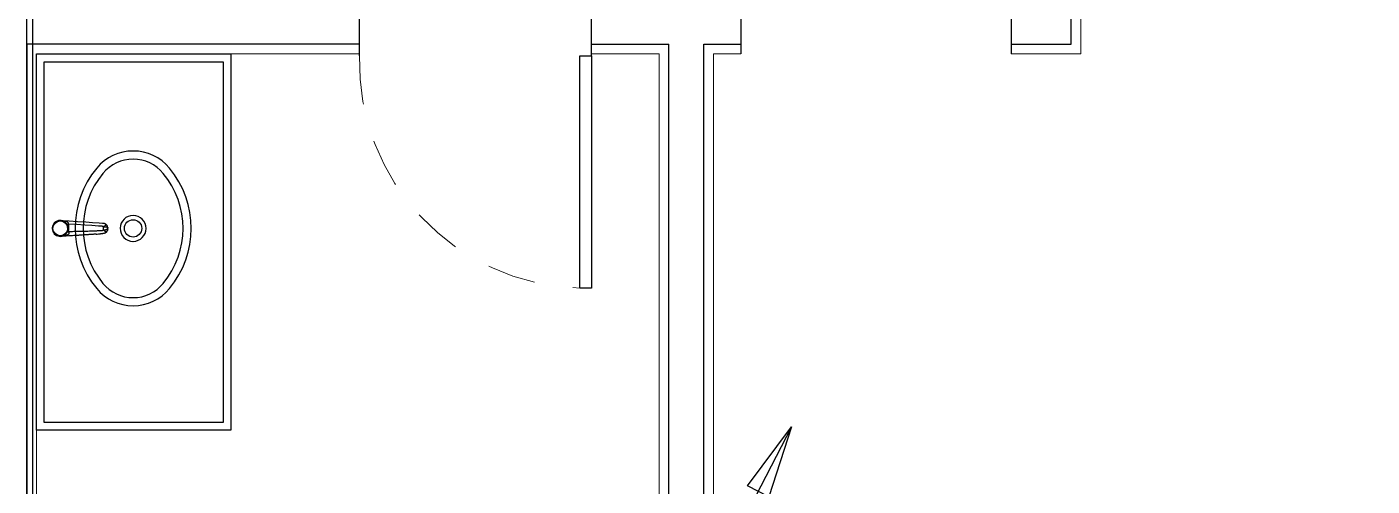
# Model space of a CAD drawing. Header units: millimetres. Extents: x 188.6 to 263.2, y 40.1 to 120.1.
# Drawn here: x 201.099 to 204.578, y 110.532 to 111.719 of the extents above; entities that cross this region are included whole.
import ezdxf

# ---------------------------------------------------------------- set-up
doc = ezdxf.new("R2010")
doc.units = ezdxf.units.MM
doc.linetypes.add('_XREF_APTOS 1003 E 1004$0$HIDDEN2', pattern=[0.1875, 0.125, -0.0625])
for name, color, linetype in [('_XREF_APTOS 1003 E 1004$0$A-MC-ALVENARIA', 7, 'Continuous'), ('_XREF_APTOS 1003 E 1004$0$E-MC-ESQUADRIAS', 2, 'Continuous'), ('_XREF_APTOS 1003 E 1004$0$L-MC-LAYOUT MOLHADO', 4, 'Continuous'), ('_XREF_APTOS 1003 E 1004$0$V-MC-VISTA2', 1, 'Continuous'), ('_XREF_APTOS 603 E 604$0$A-MC-ALVENARIA', 8, 'Continuous'), ('_XREF_APTOS 603 E 604$0$R-MC-REBOCO', 8, 'Continuous'), ('ARQ', 8, 'Continuous'), ('GAS-COL', 7, 'Continuous'), ('GAS-TEXTO', 7, 'Continuous'), ('NORMO-AF', 2, 'Continuous')]:
    doc.layers.add(name, color=color, linetype=linetype)
doc.layers.add('_XREF_APTOS 1003 E 1004$0$R-MC-REBOCO', color=1, linetype='Continuous', lineweight=5)
doc.styles.add('60-75', font='romans.shx', dxfattribs={"height": 0.12})
doc.dimstyles.new('BOLAS75', dxfattribs={"dimtxt": 0.12, "dimasz": 0.075, "dimexe": 0.18, "dimexo": 0.06, "dimgap": 0.08, "dimtad": 0, "dimzin": 4, "dimdsep": 46, "dimtxsty": '60-75', "dimblk": 'ORIGIN', "dimcen": 0.09, "dimse1": 1, "dimse2": 1, "dimclrd": 244, "dimclrt": 7, "dimadec": 0, "dimazin": 0, "dimtfac": 1.8, "dimtix": 1, "dimtmove": 2, "dimatfit": 3, "dimldrblk": 'ORIGIN', "dimfxl": 0.18, "dimtvp": 2, "dimtolj": 1, "dimtzin": 4, "dimarcsym": 0})
doc.dimstyles.new('IND75', dxfattribs={"dimtxt": 0.15, "dimasz": 0.1875, "dimexe": 0.15, "dimexo": 0, "dimgap": 0.1, "dimtad": 1, "dimzin": 10, "dimdsep": 46, "dimtxsty": '60-75', "dimcen": 0, "dimclrd": 256, "dimclre": 1, "dimclrt": 256, "dimadec": 0, "dimazin": 0, "dimtfac": 1, "dimtix": 1, "dimtmove": 2, "dimatfit": 3, "dimfxl": 0.15, "dimtolj": 1, "dimtzin": 6, "dimarcsym": 0})

# ---------------------------------------------------------------- blocks, each defined once
blk = doc.blocks.new('A$C1BFF5DEF')
at = {"layer": '_XREF_APTOS 1003 E 1004$0$A-MC-ALVENARIA', "color": 8}
for p, q in [((4.9103, 2.62), (4.9103, 4.035)), ((2.2102, 2.62), (2.2101, 0.2549)), ((3.0703, 2.62), (2.2102, 2.62)), ((3.6703, 2.62), (3.8703, 2.62)), ((3.8703, 0.2549), (3.8703, 2.62)), ((3.9603, 2.62), (4.0562, 2.62)), ((3.9603, 0.2549), (3.9603, 2.62)), ((4.7553, 2.62), (4.9103, 2.62))]:
    blk.add_line(p, q, dxfattribs=at)
at = {"layer": '_XREF_APTOS 1003 E 1004$0$E-MC-ESQUADRIAS', "color": 8}
for p, q in [((3.6403, 1.99), (3.6403, 2.59)), ((3.6403, 2.59), (3.6703, 2.59)), ((3.6703, 2.59), (3.6703, 1.99)), ((3.6703, 1.99), (3.6403, 1.99))]:
    blk.add_line(p, q, dxfattribs=at)
at = {"layer": '_XREF_APTOS 1003 E 1004$0$E-MC-ESQUADRIAS', "color": 8, "linetype": '_XREF_APTOS 1003 E 1004$0$HIDDEN2', "lineweight": 13}
blk.add_arc((3.6553, 2.575), 0.5852, 178.5312, 268.5312, dxfattribs=at)
at = {"layer": '_XREF_APTOS 1003 E 1004$0$L-MC-LAYOUT MOLHADO', "color": 8}
for p, q in [((2.2352, 2.595), (2.7376, 2.595)), ((2.2352, 1.6226), (2.2352, 2.595)), ((2.2552, 2.575), (2.7176, 2.575)), ((2.2552, 1.6426), (2.2552, 2.575)), ((2.7176, 2.575), (2.7176, 1.6426)), ((2.7376, 2.595), (2.7376, 1.6226)), ((2.298, 2.1648), (2.298, 2.1648)), ((2.2982, 2.1648), (2.298, 2.1648)), ((2.2983, 2.1648), (2.2983, 2.1648)), ((2.2983, 2.1648), (2.2983, 2.1648)), ((2.2983, 2.1648), (2.2983, 2.1648)), ((2.2983, 2.1648), (2.2983, 2.1648)), ((2.2983, 2.1648), (2.2983, 2.1648)), ((2.2983, 2.1648), (2.2983, 2.1648)), ((2.2983, 2.1648), (2.2983, 2.1648)), ((2.2983, 2.1648), (2.2984, 2.1648)), ((2.2983, 2.1648), (2.3196, 2.1636)), ((2.2984, 2.1648), (2.2984, 2.1648)), ((2.2984, 2.1648), (2.2985, 2.1648)), ((2.2985, 2.1648), (2.2985, 2.1648)), ((2.2985, 2.1648), (2.2987, 2.1648)), ((2.2987, 2.1648), (2.2996, 2.1647)), ((2.2996, 2.1647), (2.3005, 2.1646)), ((2.3005, 2.1646), (2.3042, 2.1642)), ((2.3042, 2.1642), (2.3079, 2.1636)), ((2.3066, 2.1622), (2.3055, 2.1628)), ((2.3055, 2.1628), (2.3066, 2.1624)), ((2.3066, 2.1624), (2.3079, 2.1623)), ((2.3077, 2.1615), (2.3066, 2.1622)), ((2.3086, 2.1608), (2.3077, 2.1615)), ((2.3079, 2.1636), (2.3106, 2.1631)), ((2.3079, 2.1623), (2.3092, 2.1625)), ((2.3094, 2.1602), (2.3086, 2.1608)), ((2.3092, 2.1625), (2.3106, 2.1631)), ((2.3104, 2.1593), (2.3094, 2.1602)), ((2.3112, 2.1584), (2.3104, 2.1593)), ((2.3106, 2.1631), (2.3115, 2.1628)), ((2.3123, 2.1571), (2.3112, 2.1584)), ((2.3115, 2.1628), (2.3124, 2.1626)), ((2.3134, 2.1556), (2.3123, 2.1571)), ((2.3124, 2.1626), (2.3132, 2.1622)), ((2.3132, 2.1622), (2.314, 2.1618)), ((2.314, 2.1618), (2.3145, 2.1615)), ((2.3145, 2.1615), (2.315, 2.1612)), ((2.315, 2.1612), (2.3153, 2.1609)), ((2.3153, 2.1609), (2.3155, 2.1606)), ((2.3155, 2.1606), (2.3158, 2.1603)), ((2.3158, 2.1603), (2.316, 2.1599)), ((2.316, 2.1599), (2.3162, 2.1596)), ((2.3162, 2.1596), (2.3163, 2.1593)), ((2.3163, 2.1593), (2.3164, 2.159)), ((2.3164, 2.159), (2.3165, 2.1587)), ((2.3165, 2.1587), (2.3166, 2.1584)), ((2.3166, 2.1584), (2.3167, 2.1578)), ((2.3167, 2.1578), (2.3168, 2.1572)), ((2.3168, 2.1572), (2.3168, 2.1568)), ((2.3168, 2.1568), (2.3169, 2.1564)), ((2.3196, 2.1636), (2.3409, 2.1624)), ((2.3409, 2.1624), (2.3622, 2.161)), ((2.3622, 2.161), (2.3797, 2.1598)), ((2.3797, 2.1598), (2.3973, 2.1585)), ((2.3973, 2.1585), (2.406, 2.1578)), ((2.406, 2.1578), (2.407, 2.1578)), ((2.407, 2.1578), (2.4074, 2.1577)), ((2.4074, 2.1577), (2.4076, 2.1577)), ((2.4076, 2.1577), (2.4078, 2.1577)), ((2.4078, 2.1577), (2.4083, 2.1576)), ((2.4083, 2.1576), (2.4087, 2.1575)), ((2.4087, 2.1575), (2.4092, 2.1574)), ((2.4092, 2.1574), (2.4097, 2.1573)), ((2.4097, 2.1573), (2.4105, 2.157)), ((2.4105, 2.157), (2.4114, 2.1567)), ((2.4114, 2.1567), (2.4122, 2.1562)), ((2.2997, 2.1237), (2.2993, 2.1237)), ((2.3058, 2.124), (2.2997, 2.1237)), ((2.2997, 2.1237), (2.2997, 2.1237)), ((2.2998, 2.1237), (2.2997, 2.1237)), ((2.2997, 2.1237), (2.2997, 2.1237)), ((2.2997, 2.1237), (2.2997, 2.1237)), ((2.2997, 2.1237), (2.2997, 2.1237)), ((2.2997, 2.1237), (2.2997, 2.1237)), ((2.2997, 2.1237), (2.2997, 2.1237)), ((2.2999, 2.1237), (2.2998, 2.1237)), ((2.2998, 2.1237), (2.2998, 2.1237)), ((2.3, 2.1237), (2.2999, 2.1237)), ((2.3003, 2.1238), (2.3, 2.1237)), ((2.3, 2.1237), (2.3, 2.1237)), ((2.301, 2.1238), (2.3003, 2.1238)), ((2.3022, 2.1239), (2.301, 2.1238)), ((2.3043, 2.1242), (2.3022, 2.1239)), ((2.3078, 2.1249), (2.3043, 2.1242)), ((2.312, 2.1243), (2.3058, 2.124)), ((2.3072, 2.1265), (2.3083, 2.127)), ((2.3072, 2.1265), (2.3079, 2.1269)), ((2.3106, 2.1255), (2.3078, 2.1249)), ((2.3079, 2.1269), (2.3088, 2.1276)), ((2.3083, 2.127), (2.3096, 2.1272)), ((2.3088, 2.1276), (2.3098, 2.1284)), ((2.3096, 2.1272), (2.311, 2.1271)), ((2.3098, 2.1284), (2.3108, 2.1294)), ((2.3133, 2.1263), (2.3106, 2.1255)), ((2.3108, 2.1294), (2.3117, 2.1304)), ((2.311, 2.1271), (2.3124, 2.1267)), ((2.3117, 2.1304), (2.3127, 2.1316)), ((2.3184, 2.1247), (2.312, 2.1243)), ((2.3124, 2.1267), (2.3133, 2.1263)), ((2.3127, 2.1316), (2.3135, 2.1329)), ((2.3139, 2.1265), (2.3133, 2.1263)), ((2.3141, 2.1545), (2.3134, 2.1556)), ((2.3135, 2.1329), (2.314, 2.1337)), ((2.3145, 2.1267), (2.3139, 2.1265)), ((2.314, 2.1337), (2.3145, 2.1346)), ((2.3141, 2.1545), (2.3159, 2.155)), ((2.3145, 2.1346), (2.315, 2.1356)), ((2.3152, 2.1271), (2.3145, 2.1267)), ((2.315, 2.1356), (2.3154, 2.1365)), ((2.3159, 2.1275), (2.3152, 2.1271)), ((2.3159, 2.155), (2.3173, 2.1554)), ((2.3163, 2.1277), (2.3159, 2.1275)), ((2.3162, 2.1493), (2.3181, 2.1493)), ((2.3162, 2.1391), (2.3162, 2.1493)), ((2.3162, 2.1391), (2.3181, 2.1391)), ((2.3167, 2.128), (2.3163, 2.1277)), ((2.317, 2.1284), (2.3167, 2.128)), ((2.3169, 2.1564), (2.317, 2.156)), ((2.317, 2.156), (2.3171, 2.1559)), ((2.3174, 2.1288), (2.317, 2.1284)), ((2.3171, 2.1559), (2.3171, 2.1557)), ((2.3171, 2.1557), (2.3172, 2.1555)), ((2.3172, 2.1555), (2.3173, 2.1554)), ((2.3173, 2.1554), (2.3176, 2.1539)), ((2.3388, 2.1541), (2.3173, 2.1554)), ((2.3175, 2.129), (2.3174, 2.1288)), ((2.3177, 2.1292), (2.3175, 2.129)), ((2.3176, 2.1539), (2.3179, 2.1524)), ((2.3179, 2.1296), (2.3177, 2.1292)), ((2.3179, 2.1524), (2.318, 2.1508)), ((2.3179, 2.1363), (2.3211, 2.1364)), ((2.3179, 2.1363), (2.3179, 2.1361)), ((2.3179, 2.1361), (2.3179, 2.1359)), ((2.3179, 2.1359), (2.3179, 2.1357)), ((2.3179, 2.1357), (2.3179, 2.1354)), ((2.3179, 2.1354), (2.3179, 2.1351)), ((2.3179, 2.1351), (2.3181, 2.1343)), ((2.3181, 2.13), (2.3179, 2.1296)), ((2.318, 2.1508), (2.3181, 2.1493)), ((2.3181, 2.1493), (2.3181, 2.1391)), ((2.3181, 2.1343), (2.3182, 2.1335)), ((2.3182, 2.1303), (2.3181, 2.13)), ((2.3182, 2.1335), (2.3183, 2.133)), ((2.3183, 2.1309), (2.3182, 2.1306)), ((2.3182, 2.1306), (2.3182, 2.1303)), ((2.3183, 2.133), (2.3183, 2.1324)), ((2.3183, 2.1324), (2.3184, 2.1321)), ((2.3184, 2.1314), (2.3183, 2.1311)), ((2.3183, 2.1311), (2.3183, 2.1309)), ((2.3184, 2.1321), (2.3184, 2.1317)), ((2.3184, 2.1317), (2.3184, 2.1314)), ((2.3249, 2.1251), (2.3184, 2.1247)), ((2.3211, 2.1364), (2.3244, 2.1364)), ((2.3244, 2.1364), (2.328, 2.1365)), ((2.3285, 2.1253), (2.3249, 2.1251)), ((2.328, 2.1365), (2.3318, 2.1366)), ((2.3319, 2.1255), (2.3285, 2.1253)), ((2.3318, 2.1366), (2.3353, 2.1367)), ((2.3354, 2.1257), (2.3319, 2.1255)), ((2.3353, 2.1367), (2.3389, 2.1368)), ((2.3389, 2.1259), (2.3354, 2.1257)), ((2.3602, 2.1527), (2.3388, 2.1541)), ((2.3389, 2.1368), (2.3401, 2.1368)), ((2.3405, 2.126), (2.3389, 2.1259)), ((2.3401, 2.1368), (2.341, 2.1368)), ((2.3421, 2.1261), (2.3405, 2.126)), ((2.341, 2.1368), (2.342, 2.1368)), ((2.342, 2.1368), (2.343, 2.1369)), ((2.3438, 2.1262), (2.3421, 2.1261)), ((2.343, 2.1369), (2.344, 2.1369)), ((2.3455, 2.1263), (2.3438, 2.1262)), ((2.344, 2.1369), (2.3497, 2.137)), ((2.3469, 2.1264), (2.3455, 2.1263)), ((2.3492, 2.1265), (2.3469, 2.1264)), ((2.3517, 2.1267), (2.3492, 2.1265)), ((2.3497, 2.137), (2.3553, 2.1371)), ((2.3543, 2.1269), (2.3517, 2.1267)), ((2.3571, 2.1271), (2.3543, 2.1269)), ((2.3553, 2.1371), (2.3564, 2.1371)), ((2.3564, 2.1371), (2.3575, 2.1371)), ((2.3574, 2.1271), (2.3571, 2.1271)), ((2.3576, 2.1271), (2.3574, 2.1271)), ((2.3575, 2.1371), (2.3586, 2.1372)), ((2.3579, 2.1271), (2.3576, 2.1271)), ((2.3582, 2.1271), (2.3579, 2.1271)), ((2.3584, 2.1271), (2.3582, 2.1271)), ((2.3587, 2.1272), (2.3584, 2.1271)), ((2.3586, 2.1372), (2.3598, 2.1372)), ((2.3596, 2.1272), (2.3587, 2.1272)), ((2.3604, 2.1273), (2.3596, 2.1272)), ((2.3598, 2.1372), (2.3609, 2.1372)), ((2.3777, 2.1515), (2.3602, 2.1527)), ((2.3616, 2.1274), (2.3604, 2.1273)), ((2.3609, 2.1372), (2.362, 2.1372)), ((2.3624, 2.1274), (2.3616, 2.1274)), ((2.362, 2.1372), (2.3631, 2.1373)), ((2.3626, 2.1274), (2.3624, 2.1274)), ((2.3635, 2.1275), (2.3626, 2.1274)), ((2.3631, 2.1373), (2.3642, 2.1373)), ((2.3642, 2.1275), (2.3635, 2.1275)), ((2.3642, 2.1373), (2.368, 2.1374)), ((2.3648, 2.1276), (2.3642, 2.1275)), ((2.3652, 2.1276), (2.3648, 2.1276)), ((2.3654, 2.1276), (2.3652, 2.1276)), ((2.3656, 2.1276), (2.3654, 2.1276)), ((2.3657, 2.1276), (2.3656, 2.1276)), ((2.3658, 2.1276), (2.3657, 2.1276)), ((2.3664, 2.1277), (2.3658, 2.1276)), ((2.3669, 2.1277), (2.3664, 2.1277)), ((2.3687, 2.1278), (2.3669, 2.1277)), ((2.368, 2.1374), (2.3717, 2.1375)), ((2.3705, 2.128), (2.3687, 2.1278)), ((2.3722, 2.1281), (2.3705, 2.128)), ((2.3717, 2.1375), (2.3752, 2.1376)), ((2.374, 2.1282), (2.3722, 2.1281)), ((2.376, 2.1283), (2.374, 2.1282)), ((2.3752, 2.1376), (2.3787, 2.1377)), ((2.378, 2.1285), (2.376, 2.1283)), ((2.3952, 2.1502), (2.3777, 2.1515)), ((2.3799, 2.1286), (2.378, 2.1285)), ((2.3787, 2.1377), (2.3816, 2.1378)), ((2.3817, 2.1287), (2.3799, 2.1286)), ((2.3816, 2.1378), (2.3843, 2.1379)), ((2.3834, 2.1289), (2.3817, 2.1287)), ((2.385, 2.129), (2.3834, 2.1289)), ((2.3843, 2.1379), (2.385, 2.1379)), ((2.385, 2.1379), (2.3857, 2.1379)), ((2.3853, 2.129), (2.385, 2.129)), ((2.3856, 2.129), (2.3853, 2.129)), ((2.3859, 2.129), (2.3856, 2.129)), ((2.3857, 2.1379), (2.3864, 2.138)), ((2.3864, 2.1291), (2.3859, 2.129)), ((2.3864, 2.138), (2.3871, 2.138)), ((2.387, 2.1291), (2.3864, 2.1291)), ((2.3875, 2.1292), (2.387, 2.1291)), ((2.3871, 2.138), (2.3878, 2.138)), ((2.388, 2.1292), (2.3875, 2.1292)), ((2.3878, 2.138), (2.3885, 2.1381)), ((2.3884, 2.1292), (2.388, 2.1292)), ((2.3892, 2.1293), (2.3884, 2.1292)), ((2.3885, 2.1381), (2.3906, 2.1382)), ((2.3906, 2.1382), (2.3926, 2.1383)), ((2.3926, 2.1383), (2.3947, 2.1384)), ((2.3947, 2.1384), (2.3967, 2.1385)), ((2.4039, 2.1496), (2.3952, 2.1502)), ((2.3967, 2.1385), (2.3987, 2.1386)), ((2.3987, 2.1386), (2.4006, 2.1387)), ((2.401, 2.1302), (2.4005, 2.1301)), ((2.4006, 2.1387), (2.401, 2.1387)), ((2.401, 2.1387), (2.4014, 2.1387)), ((2.4015, 2.1302), (2.401, 2.1302)), ((2.4014, 2.1387), (2.4018, 2.1388)), ((2.4021, 2.1303), (2.4015, 2.1302)), ((2.4018, 2.1388), (2.4022, 2.1388)), ((2.4026, 2.1303), (2.4021, 2.1303)), ((2.4022, 2.1388), (2.4025, 2.1388)), ((2.4025, 2.1388), (2.4029, 2.1388)), ((2.4033, 2.1304), (2.4026, 2.1303)), ((2.4029, 2.1388), (2.4033, 2.1389)), ((2.4033, 2.1389), (2.4037, 2.1389)), ((2.404, 2.1304), (2.4033, 2.1304)), ((2.4037, 2.1389), (2.4041, 2.1389)), ((2.4045, 2.1495), (2.4039, 2.1496)), ((2.4047, 2.1305), (2.404, 2.1304)), ((2.4041, 2.1389), (2.4044, 2.1389)), ((2.4044, 2.1389), (2.4047, 2.139)), ((2.4051, 2.1495), (2.4045, 2.1495)), ((2.4047, 2.139), (2.405, 2.139)), ((2.4055, 2.1305), (2.4047, 2.1305)), ((2.405, 2.139), (2.4052, 2.139)), ((2.4056, 2.1494), (2.4051, 2.1495)), ((2.4052, 2.139), (2.4054, 2.139)), ((2.4054, 2.139), (2.4056, 2.1391)), ((2.4062, 2.1306), (2.4055, 2.1305)), ((2.4062, 2.1493), (2.4056, 2.1494)), ((2.4056, 2.1391), (2.4058, 2.1391)), ((2.4058, 2.1391), (2.406, 2.1391)), ((2.406, 2.1391), (2.4061, 2.1392)), ((2.4061, 2.1392), (2.4063, 2.1392)), ((2.4065, 2.1491), (2.4062, 2.1493)), ((2.407, 2.1306), (2.4062, 2.1306)), ((2.4063, 2.1392), (2.4064, 2.1393)), ((2.4064, 2.1393), (2.4068, 2.1395)), ((2.4068, 2.149), (2.4065, 2.1491)), ((2.4072, 2.1487), (2.4068, 2.149)), ((2.4068, 2.1395), (2.4071, 2.1396)), ((2.4082, 2.1308), (2.407, 2.1306)), ((2.4071, 2.1396), (2.4074, 2.1398)), ((2.4075, 2.1485), (2.4072, 2.1487)), ((2.4074, 2.1398), (2.4077, 2.14)), ((2.4078, 2.1482), (2.4075, 2.1485)), ((2.4077, 2.14), (2.4079, 2.1403)), ((2.4082, 2.1479), (2.4078, 2.1482)), ((2.4079, 2.1403), (2.4082, 2.1405)), ((2.4082, 2.1479), (2.4092, 2.1489)), ((2.4082, 2.1405), (2.4082, 2.1479)), ((2.4088, 2.1479), (2.4082, 2.1479)), ((2.4082, 2.1405), (2.4085, 2.1401)), ((2.4082, 2.1405), (2.4089, 2.1405)), ((2.4083, 2.1308), (2.4082, 2.1308)), ((2.4082, 2.1308), (2.4082, 2.1308)), ((2.4082, 2.1308), (2.4082, 2.1308)), ((2.4082, 2.1308), (2.4082, 2.1308)), ((2.4084, 2.1308), (2.4083, 2.1308)), ((2.4083, 2.1308), (2.4083, 2.1308)), ((2.4083, 2.1308), (2.4083, 2.1308)), ((2.4087, 2.1309), (2.4084, 2.1308)), ((2.4085, 2.1401), (2.4089, 2.1398)), ((2.4092, 2.131), (2.4087, 2.1309)), ((2.4094, 2.1478), (2.4088, 2.1479)), ((2.4089, 2.1405), (2.4096, 2.1406)), ((2.4089, 2.1398), (2.4093, 2.1394)), ((2.4092, 2.1489), (2.4103, 2.1498)), ((2.4097, 2.1311), (2.4092, 2.131)), ((2.4093, 2.1394), (2.4098, 2.139)), ((2.4099, 2.1478), (2.4094, 2.1478)), ((2.4096, 2.1406), (2.4104, 2.1406)), ((2.41, 2.1312), (2.4097, 2.1311)), ((2.4098, 2.139), (2.4102, 2.1386)), ((2.4106, 2.1477), (2.4099, 2.1478)), ((2.4102, 2.1313), (2.41, 2.1312)), ((2.4102, 2.1386), (2.4106, 2.1383)), ((2.4109, 2.1315), (2.4102, 2.1313)), ((2.4103, 2.1498), (2.4113, 2.1507)), ((2.4104, 2.1406), (2.4111, 2.1407)), ((2.4113, 2.1477), (2.4106, 2.1477)), ((2.4106, 2.1383), (2.4111, 2.1379)), ((2.4115, 2.1318), (2.4109, 2.1315)), ((2.4111, 2.1407), (2.4118, 2.1407)), ((2.4111, 2.1379), (2.4115, 2.1375)), ((2.4113, 2.1507), (2.4123, 2.1515)), ((2.4121, 2.1477), (2.4113, 2.1477)), ((2.4115, 2.1375), (2.4119, 2.1372)), ((2.4122, 2.1321), (2.4115, 2.1318)), ((2.4118, 2.1407), (2.4124, 2.1408)), ((2.4119, 2.1372), (2.4123, 2.1369)), ((2.4128, 2.1476), (2.4121, 2.1477)), ((2.4122, 2.1562), (2.4132, 2.1557)), ((2.4131, 2.1327), (2.4122, 2.1321)), ((2.4123, 2.1515), (2.4133, 2.1522)), ((2.4123, 2.1369), (2.4127, 2.1365)), ((2.4124, 2.1408), (2.4131, 2.1408)), ((2.4127, 2.1365), (2.4131, 2.1362)), ((2.4132, 2.1476), (2.4128, 2.1476)), ((2.4131, 2.1408), (2.4138, 2.1409)), ((2.4131, 2.1362), (2.4135, 2.136)), ((2.414, 2.1334), (2.4131, 2.1327)), ((2.4132, 2.1557), (2.4141, 2.155)), ((2.4138, 2.1475), (2.4132, 2.1476)), ((2.4133, 2.1522), (2.4141, 2.1528)), ((2.4135, 2.136), (2.4138, 2.1357)), ((2.4144, 2.1475), (2.4138, 2.1475)), ((2.4138, 2.1409), (2.4144, 2.1409)), ((2.4138, 2.1357), (2.4141, 2.1355)), ((2.4149, 2.1341), (2.414, 2.1334)), ((2.4141, 2.155), (2.4149, 2.1543)), ((2.4141, 2.1528), (2.4147, 2.1532)), ((2.4141, 2.1355), (2.4144, 2.1353)), ((2.415, 2.1475), (2.4144, 2.1475)), ((2.4144, 2.1409), (2.415, 2.1409)), ((2.4144, 2.1353), (2.4147, 2.1352)), ((2.4147, 2.1532), (2.4152, 2.1535)), ((2.4147, 2.1352), (2.4149, 2.135)), ((2.4149, 2.1543), (2.4157, 2.1535)), ((2.4149, 2.135), (2.4151, 2.1349)), ((2.4157, 2.1349), (2.4149, 2.1341)), ((2.4155, 2.1474), (2.415, 2.1475)), ((2.415, 2.1409), (2.4154, 2.141)), ((2.4151, 2.1349), (2.4153, 2.1349)), ((2.4152, 2.1535), (2.4156, 2.1535)), ((2.4153, 2.1349), (2.4154, 2.1348)), ((2.4154, 2.141), (2.4158, 2.141)), ((2.4154, 2.1348), (2.4156, 2.1348)), ((2.416, 2.1474), (2.4155, 2.1474)), ((2.4156, 2.1535), (2.4157, 2.1535)), ((2.4156, 2.1348), (2.4157, 2.1349)), ((2.4156, 2.1348), (2.4156, 2.1348)), ((2.4157, 2.1535), (2.4161, 2.1531)), ((2.4158, 2.141), (2.4162, 2.141)), ((2.4165, 2.1473), (2.416, 2.1474)), ((2.4161, 2.1531), (2.4164, 2.1527)), ((2.4162, 2.141), (2.4166, 2.1411)), ((2.4164, 2.1527), (2.4167, 2.1523)), ((2.4169, 2.1473), (2.4165, 2.1473)), ((2.4166, 2.1411), (2.4171, 2.1411)), ((2.4167, 2.1523), (2.4168, 2.1522)), ((2.4168, 2.1522), (2.4168, 2.1521)), ((2.4168, 2.1521), (2.4169, 2.152)), ((2.4169, 2.152), (2.417, 2.1519)), ((2.4173, 2.1473), (2.4169, 2.1473)), ((2.417, 2.1519), (2.417, 2.1518)), ((2.417, 2.1518), (2.417, 2.1518)), ((2.417, 2.1518), (2.4171, 2.1518)), ((2.4171, 2.1518), (2.4171, 2.1517)), ((2.4171, 2.1517), (2.4171, 2.1517)), ((2.4171, 2.1517), (2.4171, 2.1517)), ((2.4174, 2.1512), (2.4171, 2.1517)), ((2.4171, 2.1411), (2.4174, 2.1411)), ((2.4174, 2.1372), (2.4171, 2.1367)), ((2.4176, 2.1473), (2.4173, 2.1473)), ((2.4179, 2.1499), (2.4174, 2.1512)), ((2.4174, 2.1411), (2.4177, 2.1411)), ((2.4179, 2.1385), (2.4174, 2.1372)), ((2.4176, 2.1376), (2.4174, 2.1372)), ((2.4178, 2.1472), (2.4176, 2.1473)), ((2.4179, 2.1381), (2.4176, 2.1376)), ((2.4177, 2.1411), (2.418, 2.1412)), ((2.418, 2.1472), (2.4178, 2.1472)), ((2.4182, 2.1486), (2.4179, 2.1499)), ((2.4182, 2.1398), (2.4179, 2.1385)), ((2.4182, 2.1387), (2.4179, 2.1381)), ((2.4182, 2.1472), (2.418, 2.1472)), ((2.418, 2.1412), (2.4182, 2.1412)), ((2.4183, 2.1472), (2.4182, 2.1486)), ((2.4183, 2.1472), (2.4182, 2.1472)), ((2.4182, 2.1412), (2.4183, 2.1412)), ((2.4183, 2.1412), (2.4182, 2.1398)), ((2.4184, 2.1391), (2.4182, 2.1387)), ((2.4183, 2.1412), (2.4183, 2.1472)), ((2.4186, 2.1467), (2.4183, 2.1472)), ((2.4183, 2.1412), (2.4185, 2.1416)), ((2.4185, 2.1396), (2.4184, 2.1391)), ((2.4185, 2.1416), (2.4187, 2.142)), ((2.4187, 2.1402), (2.4185, 2.1396)), ((2.4187, 2.1465), (2.4186, 2.1467)), ((2.4188, 2.1462), (2.4187, 2.1465)), ((2.4187, 2.142), (2.4189, 2.1423)), ((2.4189, 2.1407), (2.4187, 2.1402)), ((2.4189, 2.146), (2.4188, 2.1462)), ((2.4189, 2.1458), (2.4189, 2.146)), ((2.419, 2.1456), (2.4189, 2.1458)), ((2.4189, 2.1425), (2.419, 2.1428)), ((2.4189, 2.1423), (2.4189, 2.1425)), ((2.4189, 2.1411), (2.4189, 2.1407)), ((2.419, 2.1454), (2.419, 2.1456)), ((2.4191, 2.1453), (2.419, 2.1454)), ((2.419, 2.1429), (2.4191, 2.143)), ((2.419, 2.1428), (2.419, 2.1429)), ((2.4191, 2.1461), (2.4191, 2.1452)), ((2.4192, 2.1454), (2.4191, 2.1461)), ((2.4191, 2.1452), (2.4191, 2.1453)), ((2.4191, 2.1449), (2.4191, 2.1452)), ((2.4191, 2.1448), (2.4191, 2.1449)), ((2.4192, 2.1446), (2.4191, 2.1448)), ((2.4191, 2.1435), (2.4192, 2.1436)), ((2.4191, 2.1434), (2.4191, 2.1435)), ((2.4191, 2.1432), (2.4191, 2.1434)), ((2.4191, 2.1431), (2.4191, 2.1432)), ((2.4191, 2.1432), (2.4191, 2.1422)), ((2.4191, 2.143), (2.4191, 2.1431)), ((2.4191, 2.1422), (2.4192, 2.1431)), ((2.4191, 2.1422), (2.4191, 2.1422)), ((2.4192, 2.1446), (2.4192, 2.1454)), ((2.4192, 2.1445), (2.4192, 2.1446)), ((2.4192, 2.1439), (2.4192, 2.1446)), ((2.4192, 2.1444), (2.4192, 2.1445)), ((2.4192, 2.1443), (2.4192, 2.1444)), ((2.4192, 2.1442), (2.4192, 2.1443)), ((2.4192, 2.1443), (2.4192, 2.1443)), ((2.4192, 2.1441), (2.4192, 2.1442)), ((2.4192, 2.1442), (2.4192, 2.1442)), ((2.4192, 2.144), (2.4192, 2.1441)), ((2.4192, 2.1441), (2.4192, 2.1441)), ((2.4192, 2.1441), (2.4192, 2.1441)), ((2.4192, 2.1439), (2.4192, 2.144)), ((2.4192, 2.144), (2.4192, 2.144)), ((2.4192, 2.1438), (2.4192, 2.1439)), ((2.4192, 2.1431), (2.4192, 2.1439)), ((2.4192, 2.1437), (2.4192, 2.1438)), ((2.4192, 2.1436), (2.4192, 2.1437)), ((2.7176, 1.6426), (2.2552, 1.6426)), ((2.7376, 1.6226), (2.2352, 1.6226))]:
    blk.add_line(p, q, dxfattribs=at)
for centre, radius in [((2.2964, 2.1442), 0.0191), ((2.4848, 2.1442), 0.0225)]:
    blk.add_circle(centre, radius, dxfattribs=at)
for centre, radius, start, end in [((2.4848, 2.2222), 0.122, 39.4937, 140.5063), ((2.5794, 2.1442), 0.2446, 140.5062, 219.4936), ((2.4848, 2.2222), 0.101, 39.4937, 140.5063), ((2.3902, 2.1442), 0.2446, 320.5063, 39.4937), ((2.5794, 2.1442), 0.2236, 140.5062, 219.4936), ((2.3902, 2.1442), 0.2236, 320.5063, 39.4937), ((2.2964, 2.1442), 0.0207, 64.1045, 301.2083), ((2.2964, 2.1442), 0.0204, 14.4666, 345.5334), ((2.2964, 2.1442), 0.0195, 0, 90), ((2.4848, 2.1442), 0.0335, 270, 269.3185), ((2.2963, 2.1443), 0.0205, 14.0619, 30.0027), ((2.2963, 2.1441), 0.0205, 338.4737, 345.9324), ((2.2557, 1.5671), 0.5726, 83.7595, 84.015), ((2.2915, 2.139), 0.0265, 354.0406, 0.134), ((2.167, 5.1446), 3.0235, 274.2155, 274.4292), ((2.4058, 2.144), 0.0135, 317.2407, 326.8896), ((2.4057, 2.1443), 0.0136, 12.4001, 33.0332), ((2.4083, 2.1435), 0.0109, 347.2283, 353.0963), ((2.4084, 2.1449), 0.0109, 6.4456, 12.3614), ((2.4848, 2.0662), 0.122, 219.4937, 320.5063), ((2.4848, 2.0662), 0.101, 219.4937, 320.5064)]:
    blk.add_arc(centre, radius, start, end, dxfattribs=at)
at = {"layer": '_XREF_APTOS 1003 E 1004$0$R-MC-REBOCO', "color": 8}
for p, q in [((4.9353, 2.595), (4.9353, 4.01)), ((2.2352, 2.595), (2.2351, 0.2799)), ((3.0703, 2.595), (2.2352, 2.595)), ((3.6703, 2.595), (3.8453, 2.595)), ((3.8453, 0.2799), (3.8453, 2.595)), ((3.9853, 2.595), (4.0562, 2.595)), ((3.9853, 0.2799), (3.9853, 2.595)), ((4.7553, 2.595), (4.9353, 2.595))]:
    blk.add_line(p, q, dxfattribs=at)
at = {"layer": '_XREF_APTOS 1003 E 1004$0$V-MC-VISTA2', "color": 8}
for p, q in [((3.0703, 2.59), (3.0703, 2.725)), ((3.6703, 2.59), (3.6703, 2.725)), ((4.0562, 2.725), (4.0562, 2.595)), ((4.7553, 2.725), (4.7553, 2.595))]:
    blk.add_line(p, q, dxfattribs=at)
at = {"layer": '_XREF_APTOS 603 E 604$0$A-MC-ALVENARIA', "color": 8}
blk.add_line((2.2102, 0.015), (2.2102, 5.155), dxfattribs=at)
at = {"layer": '_XREF_APTOS 603 E 604$0$R-MC-REBOCO', "color": 8}
blk.add_line((2.2252, 0.4848), (2.2252, 5.14), dxfattribs=at)
blk = doc.blocks.new('_Origin')
at = {"layer": 'NORMO-AF', "color": 0, "lineweight": -2}
blk.add_line((0, 0), (-1, 0), dxfattribs=at)
blk.add_circle((0, 0), 0.5, dxfattribs=at)

msp = doc.modelspace()

# ---------------------------------------------------------------- block references
at = {"layer": 'ARQ'}
msp.add_blockref('A$C1BFF5DEF', (198.8891, 109.0543), dxfattribs=at)

# ---------------------------------------------------------------- next in the draw order: leaders
at = {"layer": 'GAS-COL'}
msp.add_leader([(203.0764, 110.6853), (202.8426, 110.2348)], dimstyle='IND75', override={"dimldrblk": 'ClosedBlank'}, dxfattribs=at)
at = {"layer": 'GAS-TEXTO'}
msp.add_leader([(203.2717, 109.885), (205.0215, 110.6959), (207.712, 110.6959)], dimstyle='BOLAS75', dxfattribs=at)

doc.saveas('drawing.dxf')
